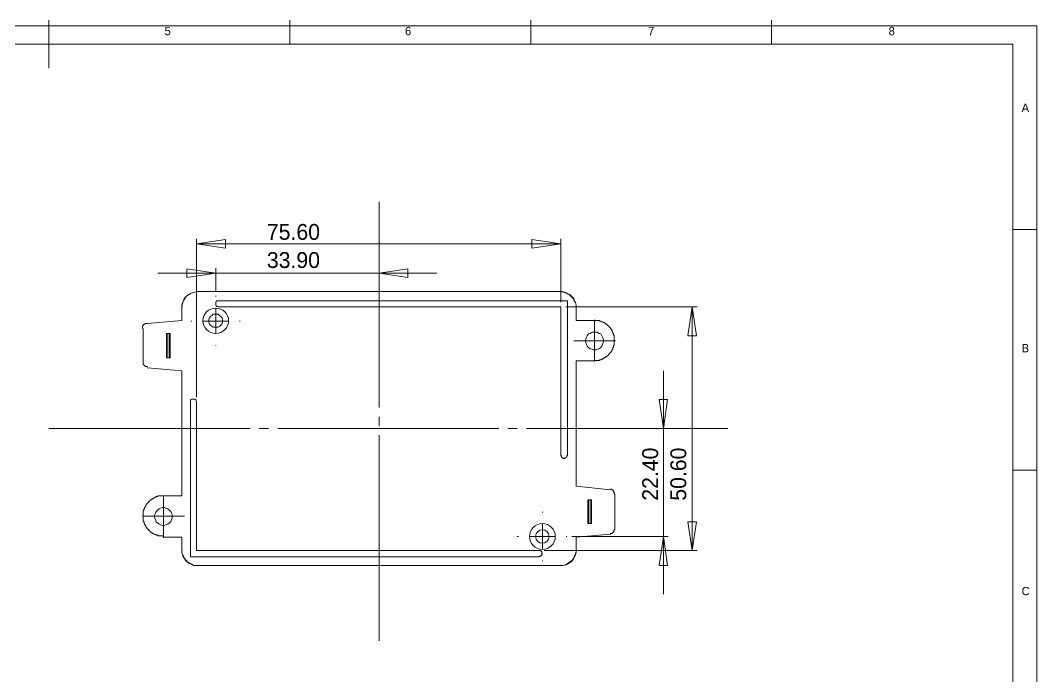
# Model space of a CAD drawing. Header units: millimetres. Extents: x 0 to 272, y 0 to 191.
# Drawn here: x 132.2 to 272.4, y 100.9 to 191.4 of the extents above; entities that cross this region are included whole.
import ezdxf

# ---------------------------------------------------------------- set-up
doc = ezdxf.new("R2010")
doc.units = ezdxf.units.MM

msp = doc.modelspace()

# ---------------------------------------------------------------- linework, layer by layer
at = {"color": 0, "lineweight": 0}
for points in [[(272.372667, 190.669333), (0, 190.669333)], [(136.144, 191.431333), (136.144, 184.827333)], [(169.418, 188.129333), (169.418, 191.431333)], [(202.607333, 191.431333), (202.607333, 188.129333)], [(235.796667, 188.129333), (235.796667, 191.431333)], [(272.372667, 0), (272.372667, 190.669333)], [(269.070667, 188.129333), (4.995333, 188.129333)], [(269.070667, 188.129333), (269.070667, 24.976667)], [(181.694667, 166.37), (181.694667, 138.006667)], [(156.548667, 139.446), (156.548667, 161.29)], [(156.548667, 160.612667), (160.528, 161.205333)], [(160.528, 161.205333), (160.528, 160.02)], [(202.776667, 160.02), (202.776667, 161.205333)], [(202.776667, 161.205333), (206.756, 160.612667)], [(206.756, 152.569333), (206.756, 161.29)], [(272.372667, 162.56), (269.070667, 162.56)], [(206.756, 160.612667), (156.548667, 160.612667)], [(160.528, 160.02), (156.548667, 160.612667)], [(206.756, 160.612667), (202.776667, 160.02)], [(155.194, 155.956), (155.194, 157.141333)], [(155.194, 157.141333), (159.173333, 156.548667)], [(159.173333, 154.093333), (159.173333, 157.226)], [(181.694667, 156.548667), (185.674, 157.141333)], [(185.674, 157.141333), (185.674, 155.956)], [(159.173333, 156.548667), (151.214667, 156.548667)], [(159.173333, 156.548667), (155.194, 155.956)], [(159.173333, 156.548667), (181.694667, 156.548667)], [(185.674, 155.956), (181.694667, 156.548667)], [(181.694667, 156.548667), (189.653333, 156.548667)], [(156.633333, 154.008667), (156.294667, 153.924), (156.040667, 153.839333), (155.702, 153.754667), (155.448, 153.585333), (155.194, 153.416), (154.94, 153.162), (154.770667, 152.908), (154.686, 152.654), (154.601333, 152.315333), (154.516667, 152.061333), (154.516667, 151.892)], [(156.633333, 154.008667), (156.294667, 153.924), (155.956, 153.839333), (155.702, 153.754667), (155.363333, 153.585333), (155.109333, 153.331333), (154.94, 153.077333), (154.770667, 152.823333), (154.601333, 152.484667), (154.516667, 152.146), (154.516667, 151.892)], [(156.633333, 154.008667), (156.294667, 153.924), (155.956, 153.839333), (155.702, 153.754667), (155.363333, 153.585333), (155.109333, 153.331333), (154.94, 153.077333), (154.770667, 152.823333), (154.601333, 152.484667), (154.516667, 152.146), (154.516667, 151.807333)], [(206.756, 154.008667), (156.633333, 154.008667)], [(156.633333, 154.008667), (156.718, 154.008667)], [(206.756, 154.008667), (156.633333, 154.008667)], [(156.633333, 154.008667), (206.756, 154.008667)], [(156.633333, 154.008667), (156.718, 154.008667)], [(159.173333, 153.331333), (159.173333, 153.416)], [(208.872667, 151.892), (208.872667, 152.146), (208.788, 152.484667), (208.618667, 152.738667), (208.534, 153.077333), (208.28, 153.331333), (208.110667, 153.500667), (207.772, 153.67), (207.518, 153.839333), (207.264, 153.924), (206.925333, 154.008667), (206.756, 154.008667)], [(206.756, 154.008667), (206.840667, 154.008667)], [(206.756, 154.008667), (206.840667, 154.008667)], [(208.872667, 151.807333), (208.872667, 152.146), (208.788, 152.484667), (208.618667, 152.823333), (208.449333, 153.077333), (208.195333, 153.331333), (207.941333, 153.585333), (207.687333, 153.754667), (207.348667, 153.839333), (207.094667, 153.924), (206.756, 154.008667)], [(208.872667, 151.892), (208.872667, 152.146), (208.788, 152.484667), (208.618667, 152.823333), (208.449333, 153.077333), (208.28, 153.331333), (208.026, 153.585333), (207.687333, 153.754667), (207.433333, 153.839333), (207.094667, 153.924), (206.756, 154.008667)], [(154.516667, 151.892), (154.516667, 150.029333)], [(154.516667, 151.892), (154.601333, 151.892)], [(154.516667, 151.807333), (154.516667, 151.892)], [(154.516667, 151.892), (154.516667, 150.029333)], [(154.516667, 150.029333), (154.516667, 151.807333)], [(159.596667, 152.738667), (159.342667, 152.738667), (159.258, 152.654), (159.173333, 152.569333), (159.173333, 152.315333)], [(159.173333, 152.315333), (159.173333, 152.146), (159.258, 152.061333), (159.342667, 151.976667), (159.512, 151.976667), (159.596667, 151.892)], [(159.173333, 149.944667), (159.173333, 151.638)], [(207.687333, 152.738667), (159.596667, 152.738667)], [(159.596667, 151.892), (206.756, 151.892)], [(206.756, 151.892), (206.756, 131.402667)], [(207.433333, 151.892), (225.552, 151.892)], [(207.687333, 131.402667), (207.687333, 152.738667)], [(208.872667, 150.029333), (208.872667, 151.892)], [(208.872667, 151.892), (208.957333, 151.892)], [(208.872667, 150.029333), (208.872667, 151.892)], [(208.872667, 151.892), (208.872667, 151.807333)], [(208.872667, 151.807333), (208.872667, 150.029333)], [(224.282, 147.912667), (224.874667, 151.892)], [(224.874667, 151.892), (225.467333, 147.912667)], [(224.874667, 151.892), (224.874667, 118.279333)], [(154.516667, 150.029333), (149.775333, 149.606)], [(211.412667, 150.029333), (208.872667, 150.029333)], [(211.412667, 148.844), (211.412667, 150.114)], [(214.206667, 147.235333), (214.122, 147.32), (214.122, 147.997333), (214.037333, 147.997333), (214.037333, 148.251333), (213.952667, 148.251333), (213.952667, 148.420667), (213.868, 148.505333), (213.868, 148.59), (213.783333, 148.59), (213.783333, 148.759333), (213.698667, 148.759333), (213.698667, 148.844), (213.614, 148.928667), (213.614, 149.013333), (213.529333, 149.013333), (213.529333, 149.098), (213.444667, 149.098), (213.444667, 149.182667), (213.36, 149.182667), (213.36, 149.267333), (213.275333, 149.267333), (213.275333, 149.352), (213.190667, 149.352), (213.190667, 149.436667), (213.106, 149.436667), (213.106, 149.521333), (213.021333, 149.521333), (212.936667, 149.606), (212.852, 149.606), (212.852, 149.690667), (212.682667, 149.690667), (212.682667, 149.775333), (212.598, 149.775333), (212.513333, 149.86), (212.344, 149.86), (212.344, 149.944667), (212.09, 149.944667), (212.09, 150.029333), (211.412667, 150.029333)], [(149.775333, 149.606), (149.436667, 149.606), (149.436667, 149.521333), (149.267333, 149.521333), (149.267333, 149.436667), (149.182667, 149.436667), (149.182667, 149.352), (149.182667, 149.267333), (149.098, 149.267333), (149.098, 148.928667)], [(149.182667, 148.928667), (149.182667, 144.187333)], [(155.871333, 149.944667), (155.786667, 149.944667)], [(159.173333, 149.944667), (157.48, 149.944667)], [(159.173333, 149.944667), (160.866667, 149.944667)], [(159.173333, 149.944667), (159.173333, 148.336)], [(162.475333, 149.944667), (162.56, 149.944667)], [(211.412667, 147.235333), (211.412667, 148.844)], [(152.4, 144.864667), (152.4, 148.251333)], [(152.4, 148.251333), (152.569333, 148.251333)], [(152.569333, 148.251333), (152.569333, 144.864667)], [(152.823333, 148.251333), (152.569333, 148.251333)], [(152.823333, 144.864667), (152.823333, 148.251333)], [(152.823333, 148.251333), (152.908, 148.251333)], [(152.908, 148.251333), (152.908, 144.864667)], [(209.719333, 147.235333), (208.534, 147.235333)], [(211.412667, 147.235333), (209.719333, 147.235333)], [(211.412667, 144.441333), (211.412667, 144.526), (211.497333, 144.526), (212.09, 144.526), (212.09, 144.610667), (212.344, 144.610667), (212.344, 144.695333), (212.513333, 144.695333), (212.598, 144.78), (212.682667, 144.78), (212.682667, 144.864667), (212.852, 144.864667), (212.852, 144.949333), (212.936667, 144.949333), (213.021333, 145.034), (213.106, 145.034), (213.106, 145.118667), (213.190667, 145.118667), (213.190667, 145.203333), (213.275333, 145.203333), (213.275333, 145.288), (213.36, 145.288), (213.36, 145.372667), (213.444667, 145.372667), (213.444667, 145.457333), (213.529333, 145.457333), (213.529333, 145.542), (213.614, 145.542), (213.614, 145.626667), (213.698667, 145.711333), (213.698667, 145.796), (213.783333, 145.796), (213.783333, 145.965333), (213.868, 145.965333), (213.868, 146.05), (213.952667, 146.134667), (213.952667, 146.304), (214.037333, 146.304), (214.037333, 146.558), (214.122, 146.558), (214.122, 147.235333), (214.206667, 147.235333)], [(211.412667, 147.235333), (213.106, 147.235333)], [(211.412667, 147.235333), (211.412667, 145.542)], [(213.106, 147.235333), (214.291333, 147.235333)], [(225.467333, 147.912667), (224.282, 147.912667)], [(159.173333, 146.642667), (159.173333, 146.558)], [(152.569333, 144.864667), (152.4, 144.864667)], [(152.569333, 144.864667), (152.823333, 144.864667)], [(152.908, 144.864667), (152.823333, 144.864667)], [(208.872667, 127.169333), (208.872667, 144.441333)], [(208.872667, 144.441333), (211.412667, 144.441333)], [(208.872667, 144.441333), (208.872667, 127.169333)], [(208.872667, 127.169333), (208.872667, 144.441333)], [(211.412667, 145.542), (211.412667, 144.356667)], [(149.182667, 144.187333), (149.182667, 143.933333), (149.267333, 143.933333), (149.267333, 143.848667), (149.352, 143.848667), (149.352, 143.764), (149.436667, 143.764), (149.436667, 143.679333), (149.521333, 143.679333), (149.690667, 143.679333), (149.775333, 143.594667)], [(149.775333, 143.51), (154.516667, 143.086667)], [(154.516667, 143.086667), (154.516667, 125.814667)], [(154.516667, 143.086667), (154.516667, 125.814667)], [(154.516667, 125.814667), (154.516667, 143.086667)], [(220.895333, 135.128), (220.895333, 143.086667)], [(156.125333, 139.192), (155.871333, 139.192), (155.786667, 139.107333), (155.702, 139.022667), (155.702, 138.768667)], [(155.702, 138.768667), (155.702, 117.432667)], [(156.548667, 138.768667), (156.464, 138.853333), (156.464, 139.022667), (156.379333, 139.107333), (156.294667, 139.192), (156.125333, 139.192)], [(156.548667, 118.279333), (156.548667, 138.768667)], [(220.895333, 135.128), (220.302667, 139.107333)], [(220.302667, 139.107333), (221.488, 139.107333)], [(221.488, 139.107333), (220.895333, 135.128)], [(181.694667, 136.736667), (181.694667, 135.466667)], [(163.914667, 135.128), (136.144, 135.128)], [(166.454667, 135.128), (165.184667, 135.128)], [(198.204667, 135.128), (167.724667, 135.128)], [(200.744667, 135.128), (199.474667, 135.128)], [(229.785333, 135.128), (202.014667, 135.128)], [(220.895333, 120.226667), (220.895333, 135.128)], [(181.694667, 134.196667), (181.694667, 105.833333)], [(206.756, 131.402667), (206.840667, 131.318), (206.840667, 131.148667), (206.925333, 131.148667), (207.01, 131.064), (207.094667, 130.979333), (207.264, 130.979333)], [(207.264, 130.979333), (207.264, 131.064), (207.348667, 131.064), (207.433333, 131.064), (207.518, 131.148667), (207.602667, 131.233333), (207.602667, 131.402667), (207.687333, 131.402667)], [(269.070667, 129.370667), (272.372667, 129.370667)], [(213.614, 126.661333), (208.872667, 127.169333)], [(214.206667, 126.068667), (214.122, 126.153333), (214.122, 126.407333), (214.037333, 126.407333), (214.037333, 126.576667), (213.952667, 126.576667), (213.952667, 126.661333), (213.868, 126.661333), (213.783333, 126.661333), (213.783333, 126.746), (213.614, 126.746)], [(151.976667, 125.814667), (151.214667, 125.814667), (151.214667, 125.73), (150.960667, 125.73), (150.960667, 125.645333), (150.791333, 125.645333), (150.706667, 125.560667), (150.622, 125.560667), (150.622, 125.476), (150.452667, 125.476), (150.452667, 125.391333), (150.368, 125.391333), (150.283333, 125.306667), (150.198667, 125.306667), (150.198667, 125.222), (150.114, 125.222), (150.114, 125.137333), (150.029333, 125.137333), (150.029333, 125.052667), (149.944667, 125.052667), (149.944667, 124.968), (149.86, 124.968), (149.86, 124.883333), (149.775333, 124.883333), (149.775333, 124.798667), (149.690667, 124.798667), (149.690667, 124.714), (149.606, 124.629333), (149.606, 124.544667), (149.521333, 124.544667), (149.521333, 124.375333), (149.436667, 124.375333), (149.436667, 124.290667), (149.352, 124.206), (149.352, 124.036667), (149.267333, 124.036667), (149.267333, 123.782667), (149.182667, 123.782667), (149.182667, 123.020667)], [(151.976667, 124.629333), (151.976667, 125.899333)], [(154.516667, 125.814667), (151.976667, 125.814667)], [(210.481333, 122.004667), (210.481333, 125.306667)], [(210.481333, 125.306667), (210.566, 125.306667)], [(210.566, 125.306667), (210.566, 122.004667)], [(210.82, 125.306667), (210.566, 125.306667)], [(210.82, 122.004667), (210.82, 125.306667)], [(210.82, 125.306667), (210.989333, 125.306667)], [(210.989333, 125.306667), (210.989333, 122.004667)], [(214.206667, 121.242667), (214.206667, 126.068667)], [(151.976667, 123.020667), (151.976667, 124.629333)], [(204.216, 123.528667), (204.216, 123.613333)], [(150.283333, 123.020667), (149.098, 123.020667)], [(149.182667, 123.020667), (149.182667, 122.343333), (149.267333, 122.343333), (149.267333, 122.089333), (149.352, 122.089333), (149.352, 121.92), (149.436667, 121.835333), (149.436667, 121.750667), (149.521333, 121.750667), (149.521333, 121.581333), (149.606, 121.581333), (149.606, 121.496667), (149.690667, 121.412), (149.690667, 121.327333), (149.775333, 121.327333), (149.775333, 121.242667), (149.86, 121.242667), (149.86, 121.158), (149.944667, 121.158), (149.944667, 121.073333), (150.029333, 121.073333), (150.029333, 120.988667), (150.114, 120.988667), (150.114, 120.904), (150.198667, 120.904), (150.198667, 120.819333), (150.283333, 120.819333), (150.368, 120.734667), (150.452667, 120.734667), (150.452667, 120.65), (150.622, 120.65), (150.622, 120.565333), (150.706667, 120.565333), (150.791333, 120.480667), (150.960667, 120.480667), (150.960667, 120.396), (151.214667, 120.396), (151.214667, 120.311333), (151.892, 120.311333), (151.976667, 120.226667)], [(151.976667, 123.020667), (150.283333, 123.020667)], [(151.976667, 123.020667), (151.976667, 121.327333)], [(151.976667, 123.020667), (153.585333, 123.020667)], [(153.585333, 123.020667), (154.855333, 123.020667)], [(210.566, 122.004667), (210.481333, 122.004667)], [(210.566, 122.004667), (210.82, 122.004667)], [(210.989333, 122.004667), (210.82, 122.004667)], [(224.282, 122.258667), (225.467333, 122.258667)], [(224.874667, 118.279333), (224.282, 122.258667)], [(225.467333, 122.258667), (224.874667, 118.279333)], [(151.976667, 121.327333), (151.976667, 120.057333)], [(204.216, 120.226667), (204.216, 121.92)], [(208.872667, 120.142), (213.614, 120.565333)], [(213.614, 120.565333), (213.614, 120.65), (213.698667, 120.65), (213.783333, 120.65), (213.868, 120.734667), (213.952667, 120.734667), (213.952667, 120.819333), (214.037333, 120.819333), (214.037333, 120.904), (214.122, 120.988667), (214.122, 121.158), (214.206667, 121.242667)], [(151.976667, 120.142), (154.516667, 120.142)], [(154.516667, 120.142), (154.516667, 118.364)], [(154.516667, 118.364), (154.516667, 120.142)], [(154.516667, 120.142), (154.516667, 118.364)], [(200.914, 120.226667), (200.744667, 120.226667)], [(204.216, 120.226667), (202.522667, 120.226667)], [(204.216, 120.226667), (204.216, 118.533333)], [(204.216, 120.226667), (205.909333, 120.226667)], [(207.518, 120.226667), (207.602667, 120.226667)], [(208.28, 120.226667), (221.572667, 120.226667)], [(208.872667, 118.364), (208.872667, 120.142)], [(208.872667, 120.142), (208.872667, 118.364)], [(208.872667, 118.364), (208.872667, 120.142)], [(220.302667, 116.247333), (220.895333, 120.226667)], [(220.895333, 120.226667), (221.488, 116.247333)], [(220.895333, 120.226667), (220.895333, 112.268)], [(154.516667, 118.364), (154.516667, 118.025333), (154.601333, 117.686667), (154.686, 117.432667), (154.855333, 117.178667), (155.109333, 116.924667), (155.278667, 116.670667), (155.532667, 116.501333), (155.871333, 116.416667), (156.125333, 116.247333), (156.633333, 116.247333)], [(154.516667, 118.364), (154.601333, 118.364)], [(154.516667, 118.364), (154.516667, 118.025333), (154.601333, 117.686667), (154.770667, 117.432667), (154.94, 117.094), (155.109333, 116.84), (155.363333, 116.670667), (155.702, 116.501333), (155.956, 116.332), (156.294667, 116.247333), (156.633333, 116.247333)], [(154.516667, 118.364), (154.601333, 118.364)], [(154.516667, 118.364), (154.516667, 118.025333), (154.601333, 117.686667), (154.770667, 117.348), (154.94, 117.094), (155.109333, 116.84), (155.363333, 116.670667), (155.702, 116.501333), (155.956, 116.332), (156.294667, 116.247333), (156.633333, 116.247333)], [(203.792667, 118.279333), (156.548667, 118.279333)], [(204.216, 117.856), (204.131333, 117.940667), (204.131333, 118.11), (204.046667, 118.194667), (203.962, 118.279333), (203.792667, 118.279333)], [(203.792667, 117.432667), (203.792667, 117.517333), (203.877333, 117.517333), (203.962, 117.517333), (204.046667, 117.602), (204.131333, 117.686667), (204.131333, 117.856), (204.216, 117.856)], [(204.47, 118.279333), (225.552, 118.279333)], [(206.756, 116.247333), (207.094667, 116.247333), (207.348667, 116.332), (207.687333, 116.416667), (207.941333, 116.586), (208.195333, 116.755333), (208.364667, 117.009333), (208.534, 117.263333), (208.703333, 117.602), (208.788, 117.856), (208.872667, 118.194667), (208.872667, 118.364)], [(206.756, 116.247333), (207.094667, 116.247333), (207.348667, 116.332), (207.687333, 116.501333), (207.941333, 116.670667), (208.195333, 116.84), (208.449333, 117.094), (208.618667, 117.432667), (208.788, 117.686667), (208.872667, 118.025333), (208.872667, 118.364)], [(206.756, 116.247333), (207.094667, 116.247333), (207.433333, 116.332), (207.687333, 116.501333), (208.026, 116.670667), (208.28, 116.84), (208.449333, 117.094), (208.618667, 117.348), (208.788, 117.686667), (208.872667, 118.025333), (208.872667, 118.364)], [(208.872667, 118.364), (208.957333, 118.364)], [(208.872667, 118.364), (208.957333, 118.364)], [(155.702, 117.432667), (203.792667, 117.432667)], [(204.216, 116.924667), (204.216, 116.84)], [(156.633333, 116.247333), (206.756, 116.247333)], [(156.633333, 116.247333), (156.718, 116.247333)], [(206.756, 116.247333), (156.633333, 116.247333)], [(156.633333, 116.247333), (206.756, 116.247333)], [(156.633333, 116.247333), (156.718, 116.247333)], [(206.756, 116.247333), (206.840667, 116.247333)], [(206.756, 116.247333), (206.840667, 116.247333)], [(221.488, 116.247333), (220.302667, 116.247333)]]:
    msp.add_lwpolyline(points, dxfattribs=at)
for points in [[(160.104667, 149.944667), (160.104667, 150.198667), (160.02, 150.452667), (159.850667, 150.622), (159.681333, 150.706667), (159.512, 150.876), (158.834667, 150.876), (158.665333, 150.706667), (158.496, 150.622), (158.326667, 150.452667), (158.242, 150.198667), (158.242, 149.775333), (158.326667, 149.521333), (158.496, 149.352), (158.665333, 149.182667), (158.834667, 149.098), (159.512, 149.098), (159.681333, 149.182667), (159.850667, 149.352), (160.02, 149.521333), (160.104667, 149.775333)], [(210.142667, 147.235333), (210.227333, 146.981333), (210.312, 146.727333), (210.396667, 146.473333), (210.566, 146.304), (210.82, 146.134667), (211.074, 146.05), (211.243333, 145.965333), (211.582, 145.965333), (211.751333, 146.05), (212.005333, 146.134667), (212.259333, 146.304), (212.428667, 146.473333), (212.513333, 146.727333), (212.598, 146.981333), (212.682667, 147.235333), (212.598, 147.489333), (212.513333, 147.743333), (212.428667, 147.912667), (212.259333, 148.166667), (212.005333, 148.251333), (211.751333, 148.420667), (211.074, 148.420667), (210.82, 148.251333), (210.566, 148.166667), (210.396667, 147.912667), (210.312, 147.743333), (210.227333, 147.489333)], [(150.706667, 123.020667), (150.791333, 122.766667), (150.876, 122.512667), (150.960667, 122.258667), (151.13, 122.089333), (151.384, 121.92), (151.553333, 121.835333), (151.807333, 121.750667), (152.061333, 121.750667), (152.315333, 121.835333), (152.569333, 121.92), (152.823333, 122.089333), (152.992667, 122.258667), (153.077333, 122.512667), (153.162, 122.766667), (153.162, 123.274667), (153.077333, 123.444), (152.992667, 123.698), (152.823333, 123.867333), (152.569333, 124.036667), (152.315333, 124.121333), (152.061333, 124.206), (151.807333, 124.206), (151.553333, 124.121333), (151.384, 124.036667), (151.13, 123.867333), (150.960667, 123.698), (150.876, 123.444), (150.791333, 123.274667)]]:
    msp.add_lwpolyline(points, close=True, dxfattribs=at)
for radius in [1.778, 0.931333]:
    msp.add_circle((204.216, 120.226667), radius, dxfattribs=at)
msp.add_ellipse((159.173333, 149.987), major_axis=(1.778, 0), ratio=0.97619, start_param=0, end_param=6.283185, dxfattribs=at)

# ---------------------------------------------------------------- texts
at = {"color": 0, "attachment_point": 1}
for s, insert, char_height in [('{\\fCenturyGothic|b0|i0|c0;5}', (152.117778, 190.526134), 1.155023), ('{\\fCenturyGothic|b0|i0|c0;6}', (185.278889, 190.526134), 1.155023), ('{\\fCenturyGothic|b0|i0|c0;7}', (218.792778, 190.526134), 1.155023), ('{\\fCenturyGothic|b0|i0|c0;8}', (251.953889, 190.526134), 1.155023), ('{\\fCenturyGothic|b0|i0|c0;A}', (270.298333, 179.942801), 1.155023), ('{\\fCenturyGothic|b0|i0|c0;75.60}', (166.228889, 163.337353), 2.188464), ('{\\fCenturyGothic|b0|i0|c0;33.90}', (166.228889, 159.456797), 2.188464), ('{\\fCenturyGothic|b0|i0|c0;B}', (270.298333, 146.781689), 1.155023), ('{\\fCenturyGothic|b0|i0|c0;C}', (270.298333, 113.267801), 1.155023)]:
    msp.add_mtext(s, dxfattribs=dict(at, insert=insert, char_height=char_height))
at = {"color": 0, "char_height": 2.188464, "attachment_point": 7, "rotation": 90}
for s, insert in [('{\\fCenturyGothic|b0|i0|c0;22.40}', (220.203889, 125.165556)), ('{\\fCenturyGothic|b0|i0|c0;50.60}', (224.084444, 125.165556))]:
    msp.add_mtext(s, dxfattribs=dict(at, insert=insert))

doc.saveas('drawing.dxf')
